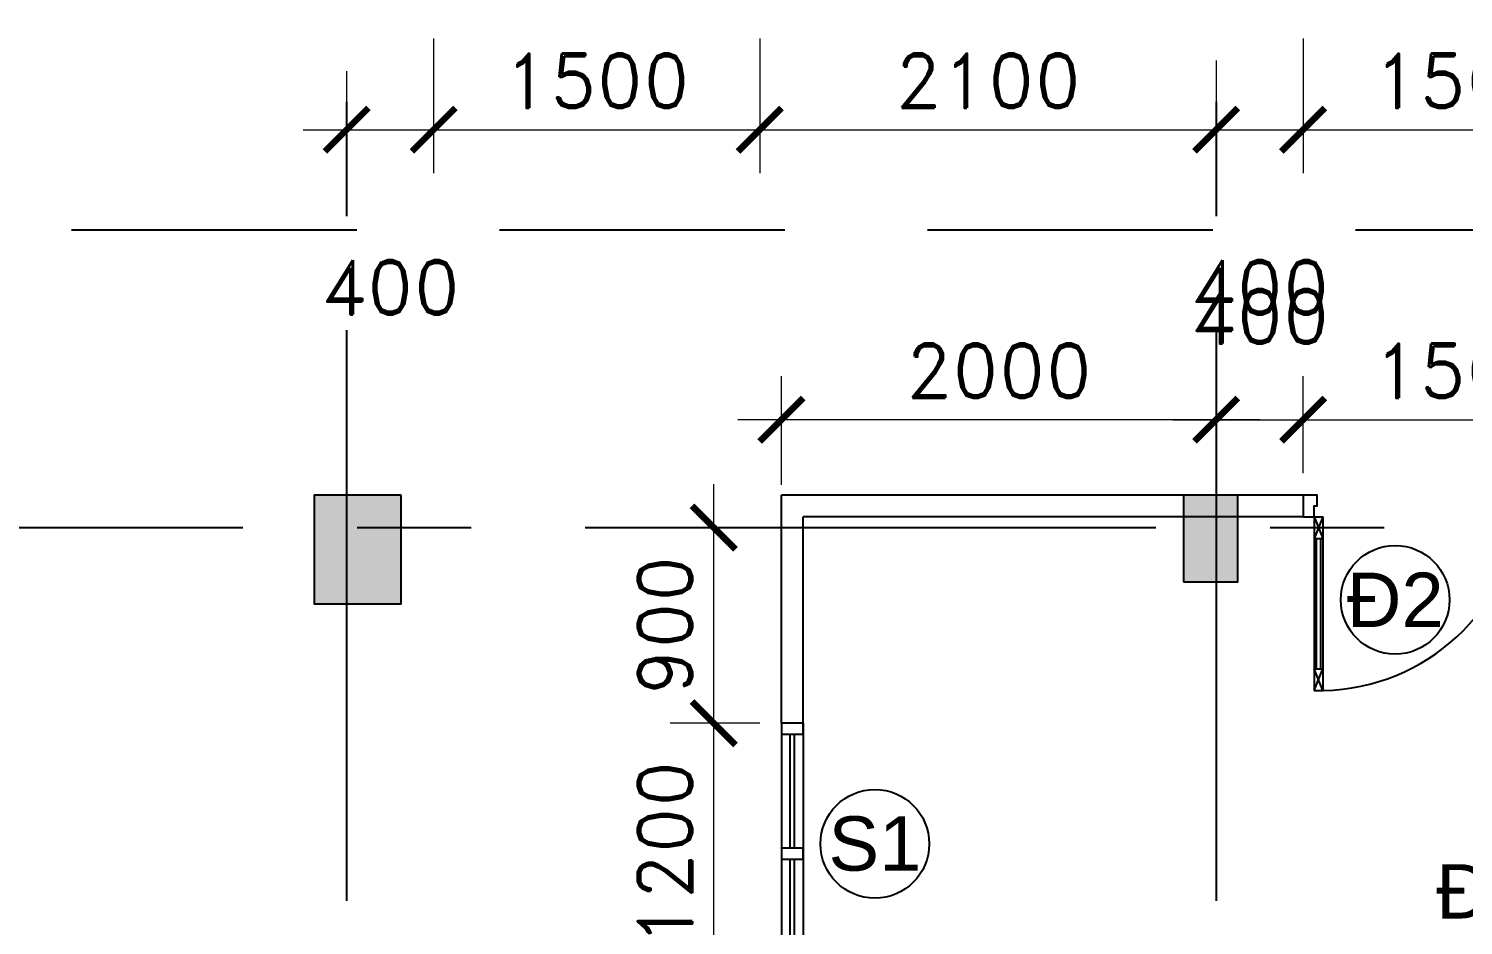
# Model space of a CAD drawing. Header units: inches. Extents: x 452443 to 881249, y 975131 to 1198310.
# Drawn here: x 575590 to 582189, y 1087607 to 1091732 of the extents above; entities that cross this region are included whole.
import ezdxf

# ---------------------------------------------------------------- set-up
doc = ezdxf.new("R2010")
doc.units = ezdxf.units.IN
doc.header["$LTSCALE"] = 3.5
doc.header["$MEASUREMENT"] = 0
doc.linetypes.add('CENTER', pattern=[2, 1.25, -0.25, 0.25, -0.25])
doc.linetypes.add('HIDDEN', pattern=[0.375, 0.25, -0.125])
for name, color, linetype in [('cot', 1, 'Continuous'), ('CUA', 4, 'Continuous'), ('DOOR-84', 84, 'Continuous'), ('hatch', 4, 'Continuous'), ('hatch vl', 4, 'Continuous'), ('HATCH47', 47, 'Continuous'), ('phong', 2, 'Continuous'), ('TEXT2', 7, 'Continuous'), ('thuocdo', 3, 'Continuous'), ('Truc', 252, 'Continuous')]:
    doc.layers.add(name, color=color, linetype=linetype)
doc.styles.add('chu 1', font='VHELVEN0.TTF')
doc.styles.add('romand', font='romand.shx')
doc.styles.add('VNI-HELVE', font='VHELVEN0.TTF')
doc.dimstyles.new('TL100', dxfattribs={"dimscale": 100, "dimtxt": 2.5, "dimasz": 2, "dimexe": 2, "dimexo": 1, "dimgap": 1, "dimtad": 1, "dimdec": 0, "dimzin": 0, "dimdsep": 46, "dimtxsty": 'romand', "dimblk": 'ARCHTICK', "dimcen": 2, "dimdle": 2, "dimclrd": 256, "dimclre": 256, "dimclrt": 7, "dimadec": 0, "dimazin": 0, "dimtfac": 0.004, "dimtdec": 0, "dimtmove": 2, "dimatfit": 3, "dimfxl": 1, "dimtolj": 1, "dimtzin": 0, "dimlwd": 20, "dimlwe": 20, "dimarcsym": 1})

# ---------------------------------------------------------------- blocks, each defined once
blk = doc.blocks.new('CUAD1500')
for p, q in [((1410, 100), (1410, 900)), ((1450, 900), (1410, 900)), ((1450, 900), (1410, 800)), ((1410, 900), (1450, 800)), ((1450, 100), (1450, 900)), ((1450, 800), (1410, 800)), ((1420, 200), (1420, 800)), ((1440, 200), (1440, 800)), ((50, 500), (90, 400)), ((90, 500), (50, 400)), ((50, 100), (50, 500)), ((50, 500), (90, 500)), ((90, 100), (90, 500)), ((50, 400), (90, 400)), ((60, 200), (60, 400)), ((80, 200), (80, 400)), ((50, 200), (90, 200)), ((50, 100), (90, 200)), ((90, 100), (50, 200)), ((1450, 200), (1410, 200)), ((1450, 100), (1410, 200)), ((1410, 100), (1450, 200)), ((50, 100), (90, 100)), ((1450, 100), (1410, 100))]:
    blk.add_line(p, q)
for points in [[(0, 100), (50, 100), (50, 50), (65, 50), (65, 0), (0, 0)], [(1500, 100), (1450, 100), (1450, 50), (1435, 50), (1435, 0), (1500, 0)]]:
    blk.add_lwpolyline(points, close=True)
at = {"layer": 'hatch'}
for centre, radius, start, end in [((1429.6, -39.8), 940, 88.75532, 171.4465), ((57, 54.7), 445.3, 5.83694, 90.89598)]:
    blk.add_arc(centre, radius, start, end, dxfattribs=at)
blk = doc.blocks.new('_ArchTick')
at = {"color": 0, "linetype": 'ByBlock', "const_width": 0.15}
blk.add_lwpolyline([(-0.5, -0.5), (0.5, 0.5)], dxfattribs=at)
blk = doc.blocks.new('*D1978')
at = {"layer": 'DEFPOINTS', "color": 0}
for p in [(577452.3, 1091786.5), (578952.3, 1091786.5), (578952.3, 1091267.5)]:
    blk.add_point(p, dxfattribs=at)
at = {"layer": 'thuocdo', "lineweight": 20}
for p, q in [((577452.3, 1091686.5), (577452.3, 1091067.5)), ((578952.3, 1091686.5), (578952.3, 1091067.5)), ((577252.3, 1091267.5), (579152.3, 1091267.5))]:
    blk.add_line(p, q, dxfattribs=at)
at = {"layer": 'thuocdo', "lineweight": 20, "xscale": 200, "yscale": 200, "zscale": 200, "rotation": 180}
blk.add_blockref('_ArchTick', (577452.3, 1091267.5), dxfattribs=at)
at = {"layer": 'thuocdo', "lineweight": 20, "xscale": 200, "yscale": 200, "zscale": 200}
blk.add_blockref('_ArchTick', (578952.3, 1091267.5), dxfattribs=at)
at = {"layer": 'thuocdo', "color": 7, "insert": (578202.3, 1091492.5), "char_height": 250, "attachment_point": 5, "style": 'romand'}
blk.add_mtext('\\A1;1500', dxfattribs=at)
blk = doc.blocks.new('*D2192')
at = {"layer": 'DEFPOINTS', "color": 0}
for p in [(577052.3, 1091636.1), (577452.3, 1091586.5), (577452.3, 1091267.5)]:
    blk.add_point(p, dxfattribs=at)
at = {"layer": 'thuocdo', "lineweight": 20}
for p, q in [((577052.3, 1091536.1), (577052.3, 1091067.5)), ((577452.3, 1091486.5), (577452.3, 1091067.5)), ((576852.3, 1091267.5), (577652.3, 1091267.5))]:
    blk.add_line(p, q, dxfattribs=at)
at = {"layer": 'thuocdo', "lineweight": 20, "xscale": 200, "yscale": 200, "zscale": 200, "rotation": 180}
blk.add_blockref('_ArchTick', (577052.3, 1091267.5), dxfattribs=at)
at = {"layer": 'thuocdo', "lineweight": 20, "xscale": 200, "yscale": 200, "zscale": 200}
blk.add_blockref('_ArchTick', (577452.3, 1091267.5), dxfattribs=at)
at = {"layer": 'thuocdo', "color": 7, "insert": (577252.3, 1090542.5), "char_height": 250, "attachment_point": 5, "style": 'romand'}
blk.add_mtext('\\A1;400', dxfattribs=at)
blk = doc.blocks.new('*D2193')
at = {"layer": 'DEFPOINTS', "color": 0}
for p in [(578952.3, 1091786.5), (581052.3, 1091686.6), (581052.3, 1091267.5)]:
    blk.add_point(p, dxfattribs=at)
at = {"layer": 'thuocdo', "lineweight": 20}
for p, q in [((578952.3, 1091686.5), (578952.3, 1091067.5)), ((581052.3, 1091586.6), (581052.3, 1091067.5)), ((578752.3, 1091267.5), (581252.3, 1091267.5))]:
    blk.add_line(p, q, dxfattribs=at)
at = {"layer": 'thuocdo', "lineweight": 20, "xscale": 200, "yscale": 200, "zscale": 200, "rotation": 180}
blk.add_blockref('_ArchTick', (578952.3, 1091267.5), dxfattribs=at)
at = {"layer": 'thuocdo', "lineweight": 20, "xscale": 200, "yscale": 200, "zscale": 200}
blk.add_blockref('_ArchTick', (581052.3, 1091267.5), dxfattribs=at)
at = {"layer": 'thuocdo', "color": 7, "insert": (580002.3, 1091492.5), "char_height": 250, "attachment_point": 5, "style": 'romand'}
blk.add_mtext('\\A1;2100', dxfattribs=at)
blk = doc.blocks.new('*D2194')
at = {"layer": 'DEFPOINTS', "color": 0}
for p in [(581452.3, 1091786.5), (581052.3, 1091686.6), (581452.3, 1091267.5)]:
    blk.add_point(p, dxfattribs=at)
at = {"layer": 'thuocdo', "lineweight": 20}
for p, q in [((581452.3, 1091686.5), (581452.3, 1091067.5)), ((581052.3, 1091586.6), (581052.3, 1091067.5)), ((580852.3, 1091267.5), (581652.3, 1091267.5))]:
    blk.add_line(p, q, dxfattribs=at)
at = {"layer": 'thuocdo', "lineweight": 20, "xscale": 200, "yscale": 200, "zscale": 200, "rotation": 180}
blk.add_blockref('_ArchTick', (581052.3, 1091267.5), dxfattribs=at)
at = {"layer": 'thuocdo', "lineweight": 20, "xscale": 200, "yscale": 200, "zscale": 200}
blk.add_blockref('_ArchTick', (581452.3, 1091267.5), dxfattribs=at)
at = {"layer": 'thuocdo', "color": 7, "insert": (581252.3, 1090542.5), "char_height": 250, "attachment_point": 5, "style": 'romand'}
blk.add_mtext('\\A1;400', dxfattribs=at)
blk = doc.blocks.new('*D2195')
at = {"layer": 'DEFPOINTS', "color": 0}
for p in [(581452.3, 1091786.5), (582952.3, 1091786.5), (582952.3, 1091267.5)]:
    blk.add_point(p, dxfattribs=at)
at = {"layer": 'thuocdo', "lineweight": 20}
for p, q in [((581452.3, 1091686.5), (581452.3, 1091067.5)), ((582952.3, 1091686.5), (582952.3, 1091067.5)), ((581252.3, 1091267.5), (583152.3, 1091267.5))]:
    blk.add_line(p, q, dxfattribs=at)
at = {"layer": 'thuocdo', "lineweight": 20, "xscale": 200, "yscale": 200, "zscale": 200, "rotation": 180}
blk.add_blockref('_ArchTick', (581452.3, 1091267.5), dxfattribs=at)
at = {"layer": 'thuocdo', "lineweight": 20, "xscale": 200, "yscale": 200, "zscale": 200}
blk.add_blockref('_ArchTick', (582952.3, 1091267.5), dxfattribs=at)
at = {"layer": 'thuocdo', "color": 7, "insert": (582202.3, 1091492.5), "char_height": 250, "attachment_point": 5, "style": 'romand'}
blk.add_mtext('\\A1;1500', dxfattribs=at)
blk = doc.blocks.new('*D2206')
at = {"layer": 'DEFPOINTS', "color": 0}
for p in [(582952.3, 1089933.2), (581452.3, 1089586.5), (582952.3, 1089536.5)]:
    blk.add_point(p, dxfattribs=at)
at = {"layer": 'thuocdo', "linetype": 'Continuous', "lineweight": 20}
for p, q in [((581452.3, 1089686.5), (581452.3, 1090133.2)), ((582952.3, 1089636.5), (582952.3, 1090133.2)), ((581252.3, 1089933.2), (583152.3, 1089933.2))]:
    blk.add_line(p, q, dxfattribs=at)
at = {"layer": 'thuocdo', "lineweight": 20, "xscale": 200, "yscale": 200, "zscale": 200, "rotation": 180}
blk.add_blockref('_ArchTick', (581452.3, 1089933.2), dxfattribs=at)
at = {"layer": 'thuocdo', "lineweight": 20, "xscale": 200, "yscale": 200, "zscale": 200}
blk.add_blockref('_ArchTick', (582952.3, 1089933.2), dxfattribs=at)
at = {"layer": 'thuocdo', "color": 7, "insert": (582202.3, 1090158.2), "char_height": 250, "attachment_point": 5, "style": 'romand'}
blk.add_mtext('\\A1;1500', dxfattribs=at)
blk = doc.blocks.new('*D2402')
at = {"layer": 'DEFPOINTS', "color": 0}
for p in [(581452.3, 1089933.2), (581452.3, 1089786.5), (581052.3, 1089703.8)]:
    blk.add_point(p, dxfattribs=at)
at = {"layer": 'thuocdo', "linetype": 'Continuous', "lineweight": 20}
for p, q in [((581052.3, 1089803.8), (581052.3, 1090133.2)), ((581452.3, 1089886.5), (581452.3, 1090133.2)), ((580852.3, 1089933.2), (581652.3, 1089933.2))]:
    blk.add_line(p, q, dxfattribs=at)
at = {"layer": 'thuocdo', "lineweight": 20, "xscale": 200, "yscale": 200, "zscale": 200, "rotation": 180}
blk.add_blockref('_ArchTick', (581052.3, 1089933.2), dxfattribs=at)
at = {"layer": 'thuocdo', "lineweight": 20, "xscale": 200, "yscale": 200, "zscale": 200}
blk.add_blockref('_ArchTick', (581452.3, 1089933.2), dxfattribs=at)
at = {"layer": 'thuocdo', "color": 7, "insert": (581252.3, 1090408.2), "char_height": 250, "attachment_point": 5, "style": 'romand'}
blk.add_mtext('\\A1;400', dxfattribs=at)
blk = doc.blocks.new('CS-1200')
for p, q in [((0, 100), (1200, 100)), ((0, 0), (1200, 0)), ((575, 60), (50, 60)), ((575, 40), (50, 40)), ((1150, 60), (625, 60)), ((1150, 40), (625, 40))]:
    blk.add_line(p, q)
at = {"ltscale": 5}
for points in [[(0, 0), (50, 0), (50, 100), (0, 100)], [(575, 0), (625, 0), (625, 100), (575, 100)], [(1150, 0), (1200, 0), (1200, 100), (1150, 100)]]:
    blk.add_lwpolyline(points, close=True, dxfattribs=at)
blk = doc.blocks.new('*D2490')
at = {"layer": 'DEFPOINTS', "color": 0}
for p in [(578741.1, 1088536.5), (579052.3, 1088536.5), (579102.3, 1087336.5)]:
    blk.add_point(p, dxfattribs=at)
at = {"layer": 'thuocdo', "linetype": 'Continuous', "lineweight": 20}
for p, q in [((578741.1, 1087136.5), (578741.1, 1088736.5)), ((578952.3, 1088536.5), (578541.1, 1088536.5)), ((579002.3, 1087336.5), (578541.1, 1087336.5))]:
    blk.add_line(p, q, dxfattribs=at)
at = {"layer": 'thuocdo', "lineweight": 20, "xscale": 200, "yscale": 200, "zscale": 200}
for p, rotation in [((578741.1, 1088536.5), 90), ((578741.1, 1087336.5), 270)]:
    blk.add_blockref('_ArchTick', p, dxfattribs=dict(at, rotation=rotation))
at = {"layer": 'thuocdo', "color": 7, "insert": (578516.1, 1087936.5), "char_height": 250, "attachment_point": 5, "rotation": 90, "style": 'romand'}
blk.add_mtext('\\A1;1200', dxfattribs=at)
blk = doc.blocks.new('*D2491')
at = {"layer": 'DEFPOINTS', "color": 0}
for p in [(578741.1, 1089436.5), (579052.3, 1089436.5), (579052.3, 1088536.5)]:
    blk.add_point(p, dxfattribs=at)
at = {"layer": 'thuocdo', "linetype": 'Continuous', "lineweight": 20}
for p, q in [((578741.1, 1088336.5), (578741.1, 1089636.5)), ((578952.3, 1089436.5), (578541.1, 1089436.5)), ((578952.3, 1088536.5), (578541.1, 1088536.5))]:
    blk.add_line(p, q, dxfattribs=at)
at = {"layer": 'thuocdo', "lineweight": 20, "xscale": 200, "yscale": 200, "zscale": 200}
for p, rotation in [((578741.1, 1089436.5), 90), ((578741.1, 1088536.5), 270)]:
    blk.add_blockref('_ArchTick', p, dxfattribs=dict(at, rotation=rotation))
at = {"layer": 'thuocdo', "color": 7, "insert": (578516.1, 1088986.5), "char_height": 250, "attachment_point": 5, "rotation": 90, "style": 'romand'}
blk.add_mtext('\\A1;900', dxfattribs=at)
blk = doc.blocks.new('*D2550')
at = {"layer": 'DEFPOINTS', "color": 0}
for p in [(579052.3, 1089933.2), (581052.3, 1089586.5), (579052.3, 1089533.6)]:
    blk.add_point(p, dxfattribs=at)
at = {"layer": 'thuocdo', "linetype": 'Continuous', "lineweight": 20}
for p, q in [((579052.3, 1089633.6), (579052.3, 1090133.2)), ((581052.3, 1089686.5), (581052.3, 1090133.2)), ((581252.3, 1089933.2), (578852.3, 1089933.2))]:
    blk.add_line(p, q, dxfattribs=at)
at = {"layer": 'thuocdo', "lineweight": 20, "xscale": 200, "yscale": 200, "zscale": 200, "rotation": 180}
blk.add_blockref('_ArchTick', (579052.3, 1089933.2), dxfattribs=at)
at = {"layer": 'thuocdo', "lineweight": 20, "xscale": 200, "yscale": 200, "zscale": 200}
blk.add_blockref('_ArchTick', (581052.3, 1089933.2), dxfattribs=at)
at = {"layer": 'thuocdo', "color": 7, "insert": (580052.3, 1090158.2), "char_height": 250, "attachment_point": 5, "style": 'romand'}
blk.add_mtext('\\A1;2000', dxfattribs=at)

msp = doc.modelspace()

# ---------------------------------------------------------------- hatches: boundary and pattern name
at = {"layer": 'cot'}
for points in [[(577302.3, 1089586.5), (576902.3, 1089586.5), (576902.3, 1089086.5), (577302.3, 1089086.5)], [(580902.3, 1089186.5), (581152.3, 1089186.5), (581152.3, 1089586.5), (580902.3, 1089586.5)]]:
    msp.add_hatch(color=256, dxfattribs=at).paths.add_polyline_path(points)

# ---------------------------------------------------------------- linework, layer by layer
for points in [[(577302.3, 1089586.5), (576902.3, 1089586.5), (576902.3, 1089086.5), (577302.3, 1089086.5)], [(580902.3, 1089186.5), (581152.3, 1089186.5), (581152.3, 1089586.5), (580902.3, 1089586.5)]]:
    msp.add_lwpolyline(points, close=True, dxfattribs=at)
at = {"layer": 'hatch vl'}
for centre in [(581875.5, 1089104.5), (579482.2, 1087981.5)]:
    msp.add_circle(centre, 250, dxfattribs=at)
at = {"layer": 'HATCH47', "linetype": 'HIDDEN', "ltscale": 1500}
msp.add_lwpolyline([(592849.5, 1090806), (556737.9, 1090806)], dxfattribs=at)
at = {"layer": 'phong'}
for p, q in [((581452.3, 1089586.5), (579052.3, 1089586.5)), ((579052.3, 1088536.5), (579052.3, 1089586.5)), ((581452.3, 1089486.5), (579152.3, 1089486.5)), ((579152.3, 1088536.5), (579152.3, 1089486.5))]:
    msp.add_line(p, q, dxfattribs=at)
msp.add_lwpolyline([(581452.3, 1089586.5), (581452.3, 1089486.5)], dxfattribs=at)
at = {"layer": 'Truc', "linetype": 'CENTER', "ltscale": 600}
for points in [[(577052.3, 1098745.1), (577052.3, 1072278.3)], [(581052.3, 1098745.1), (581052.3, 1072278.3)], [(557150.1, 1089436.5), (592483.8, 1089436.5)]]:
    msp.add_lwpolyline(points, dxfattribs=at)

# ---------------------------------------------------------------- block references
at = {"layer": 'CUA', "rotation": 270}
msp.add_blockref('CS-1200', (579052.3, 1088536.5), dxfattribs=at)
at = {"layer": 'DOOR-84', "rotation": 180}
msp.add_blockref('CUAD1500', (582952.3, 1089586.5), dxfattribs=at)

# ---------------------------------------------------------------- texts
at = {"char_height": 250, "width": 407.041, "attachment_point": 5, "style": 'chu 1'}
for s, insert in [('Ñ2', (581875.5, 1089104.5)), ('S1', (579482.2, 1087981.5))]:
    msp.add_mtext(s, dxfattribs=dict(at, insert=insert))
at = {"layer": 'TEXT2', "insert": (584459.3, 1087888.1), "char_height": 250, "attachment_point": 2, "style": 'VNI-HELVE'}
msp.add_mtext_dynamic_manual_height_columns('{\\W0.2833;\\C7; \\W1;ÑOÄI HAØNH CHÍNH, NHAÂN SÖÏ, TAØI VUÏ,QUAÛN TRÒ AÁN CHÆ\\P#####m²}', width=5041.99, gutter_width=1000, heights=[0], dxfattribs=at)

# ---------------------------------------------------------------- dimensions: what is measured, and where the dimension line sits
at = {"layer": 'thuocdo'}
for base, p1, p2, picture, middle in [((578952.3, 1091267.5), (577452.3, 1091786.5), (578952.3, 1091786.5), '*D1978', (578202.3, 1091492.5)), ((581052.3, 1091267.5), (578952.3, 1091786.5), (581052.3, 1091686.6), '*D2193', (580002.3, 1091492.5)), ((581452.3, 1091267.5), (581052.3, 1091686.6), (581452.3, 1091786.5), '*D2194', (581252.3, 1090542.5)), ((582952.3, 1091267.5), (581452.3, 1091786.5), (582952.3, 1091786.5), '*D2195', (582202.3, 1091492.5)), ((577452.3, 1091267.5), (577052.3, 1091636.1), (577452.3, 1091586.5), '*D2192', (577252.3, 1090542.5))]:
    dim = msp.add_linear_dim(base=base, p1=p1, p2=p2, dimstyle='TL100', override={"dimfxl": 10, "dimarcsym": 1}, dxfattribs=at)
    dim.commit()
    dim.dimension.update_dxf_attribs({"geometry": picture, "text_midpoint": middle})
for base, p1, p2, picture, middle in [((581452.3, 1089933.2), (581052.3, 1089703.8), (581452.3, 1089786.5), '*D2402', (581252.3, 1090408.2)), ((579052.3, 1089933.2), (581052.3, 1089586.5), (579052.3, 1089533.6), '*D2550', (580052.3, 1090158.2)), ((582952.3, 1089933.2), (581452.3, 1089586.5), (582952.3, 1089536.5), '*D2206', (582202.3, 1090158.2))]:
    dim = msp.add_linear_dim(base=base, p1=p1, p2=p2, dimstyle='TL100', dxfattribs=at)
    dim.commit()
    dim.dimension.update_dxf_attribs({"geometry": picture, "text_midpoint": middle})
for base, p1, p2, picture, middle in [((578741.1, 1089436.5), (579052.3, 1088536.5), (579052.3, 1089436.5), '*D2491', (578516.1, 1088986.5)), ((578741.1, 1088536.5), (579102.3, 1087336.5), (579052.3, 1088536.5), '*D2490', (578516.1, 1087936.5))]:
    dim = msp.add_linear_dim(base=base, p1=p1, p2=p2, angle=90, dimstyle='TL100', dxfattribs=at)
    dim.commit()
    dim.dimension.update_dxf_attribs({"geometry": picture, "text_midpoint": middle})

doc.saveas('drawing.dxf')
